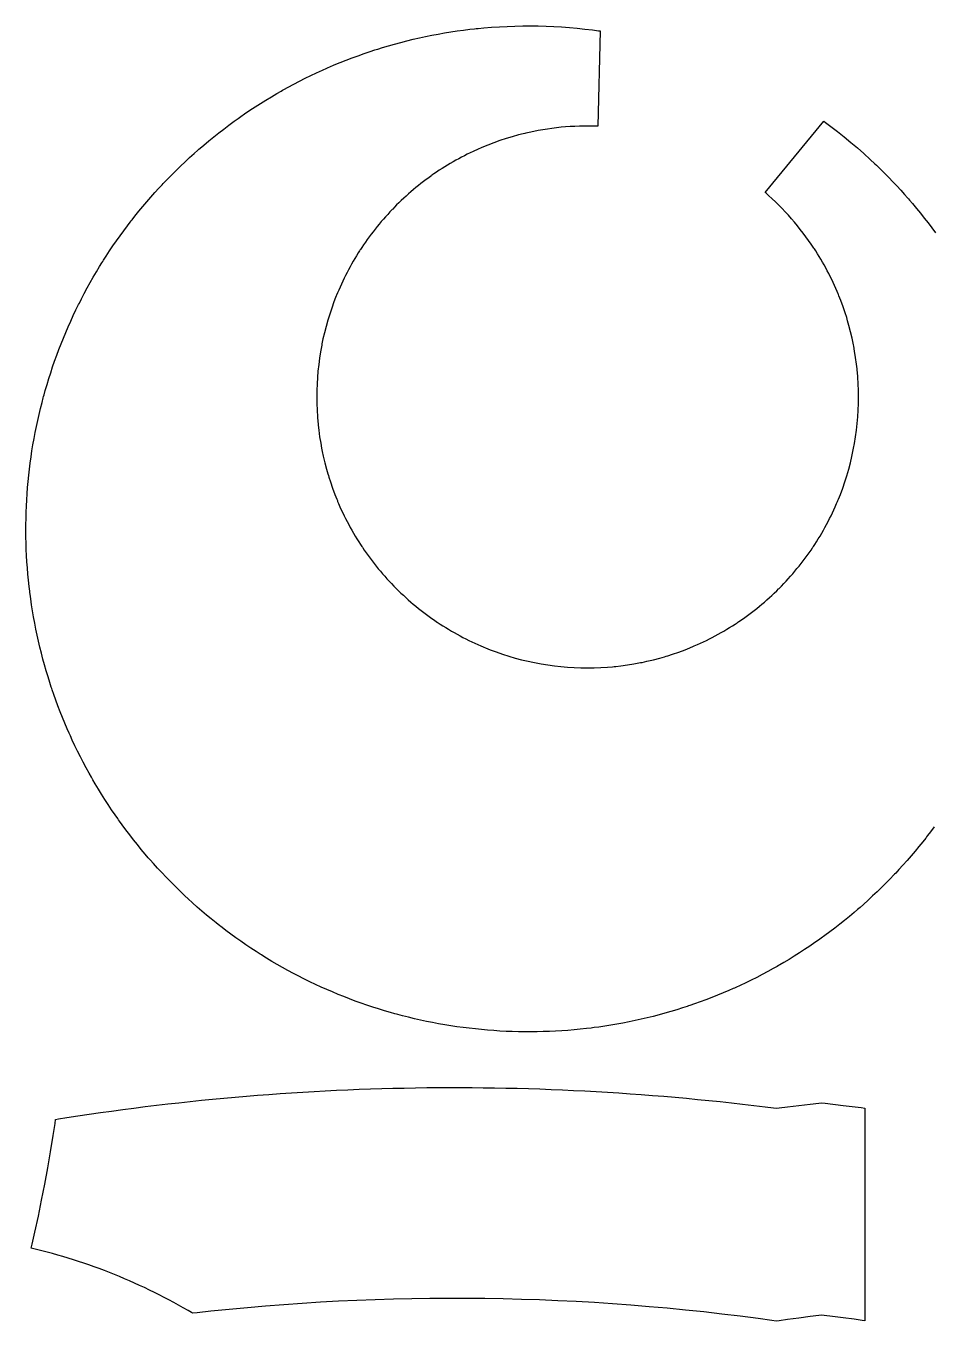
# Model space of a CAD drawing. Extents: x 0 to 1069, y 772 to 1501.
# Drawn here: x 0 to 455, y 851 to 1501 of the extents above; entities that cross this region are included whole.
import ezdxf

# ---------------------------------------------------------------- set-up
doc = ezdxf.new("R2010")
doc.units = 0
doc.header["$MEASUREMENT"] = 0
doc.layers.get('0').update_dxf_attribs({"true_color": 0xffffff})

msp = doc.modelspace()

# ---------------------------------------------------------------- linework, layer by layer
at = {"color": 0}
for p, q in [((194.367, 1494.71), (197.492, 1495.43)), ((197.492, 1495.43), (200.625, 1496.1)), ((200.625, 1496.1), (203.767, 1496.74)), ((203.767, 1496.74), (206.915, 1497.33)), ((206.915, 1497.33), (210.072, 1497.89)), ((210.072, 1497.89), (213.236, 1498.4)), ((213.236, 1498.4), (216.407, 1498.88)), ((216.407, 1498.88), (219.585, 1499.32)), ((219.585, 1499.32), (222.768, 1499.71)), ((222.768, 1499.71), (225.16, 1499.99)), ((225.16, 1499.99), (225.958, 1500.07)), ((225.958, 1500.07), (226.929, 1500.17)), ((226.929, 1500.17), (229.849, 1500.44)), ((229.849, 1500.44), (233.744, 1500.75)), ((233.744, 1500.75), (237.643, 1501.01)), ((237.643, 1501.01), (241.543, 1501.21)), ((241.543, 1501.21), (245.446, 1501.35)), ((245.446, 1501.35), (249.349, 1501.42)), ((249.349, 1501.42), (253.251, 1501.43)), ((253.251, 1501.43), (257.154, 1501.39)), ((257.154, 1501.39), (261.057, 1501.29)), ((261.057, 1501.29), (264.957, 1501.13)), ((264.957, 1501.13), (268.854, 1500.9)), ((268.854, 1500.9), (272.749, 1500.61)), ((272.749, 1500.61), (276.639, 1500.26)), ((276.639, 1500.26), (280.524, 1499.86)), ((280.524, 1499.86), (284.404, 1499.4)), ((284.404, 1499.4), (287.311, 1499.01)), ((288.279, 1498.88), (287.057, 1451.07)), ((287.311, 1499.01), (288.279, 1498.88)), ((169.726, 1487.56), (172.769, 1488.6)), ((172.769, 1488.6), (175.06, 1489.35)), ((175.06, 1489.35), (175.826, 1489.58)), ((175.826, 1489.58), (176.59, 1489.83)), ((176.59, 1489.83), (178.89, 1490.54)), ((178.89, 1490.54), (181.965, 1491.46)), ((181.965, 1491.46), (185.05, 1492.33)), ((185.05, 1492.33), (188.146, 1493.17)), ((188.146, 1493.17), (191.251, 1493.96)), ((191.251, 1493.96), (194.367, 1494.71)), ((154.725, 1481.82), (157.696, 1483.04)), ((157.696, 1483.04), (160.682, 1484.24)), ((160.682, 1484.24), (163.682, 1485.38)), ((163.682, 1485.38), (166.697, 1486.49)), ((166.697, 1486.49), (169.726, 1487.56)), ((140.119, 1475.13), (143.006, 1476.54)), ((143.006, 1476.54), (145.91, 1477.92)), ((145.91, 1477.92), (148.832, 1479.25)), ((148.832, 1479.25), (151.033, 1480.24)), ((151.033, 1480.24), (151.771, 1480.56)), ((151.771, 1480.56), (152.507, 1480.88)), ((152.507, 1480.88), (154.725, 1481.82)), ((128.065, 1468.71), (128.762, 1469.11)), ((128.762, 1469.11), (129.462, 1469.5)), ((129.462, 1469.5), (131.573, 1470.67)), ((131.573, 1470.67), (134.403, 1472.19)), ((134.403, 1472.19), (137.252, 1473.68)), ((137.252, 1473.68), (140.119, 1475.13)), ((115.084, 1460.82), (117.777, 1462.54)), ((117.777, 1462.54), (120.491, 1464.24)), ((120.491, 1464.24), (123.227, 1465.89)), ((123.227, 1465.89), (125.984, 1467.51)), ((125.984, 1467.51), (128.065, 1468.71)), ((107.792, 1455.89), (109.765, 1457.26)), ((109.765, 1457.26), (112.413, 1459.06)), ((112.413, 1459.06), (115.084, 1460.82)), ((96.7853, 1447.72), (99.3368, 1449.69)), ((99.3368, 1449.69), (101.913, 1451.64)), ((101.913, 1451.64), (104.514, 1453.56)), ((104.514, 1453.56), (106.48, 1454.97)), ((106.48, 1454.97), (107.139, 1455.43)), ((107.139, 1455.43), (107.792, 1455.89)), ((261.715, 1449.67), (259.433, 1449.31)), ((264.001, 1449.99), (261.715, 1449.67)), ((266.294, 1450.28), (264.001, 1449.99)), ((268.59, 1450.53), (266.294, 1450.28)), ((270.89, 1450.72), (268.59, 1450.53)), ((273.194, 1450.89), (270.89, 1450.72)), ((275.5, 1451.01), (273.194, 1450.89)), ((277.808, 1451.11), (275.5, 1451.01)), ((280.119, 1451.15), (277.808, 1451.11)), ((282.431, 1451.17), (280.119, 1451.15)), ((284.743, 1451.14), (282.431, 1451.17)), ((286.478, 1451.08), (284.743, 1451.14)), ((287.057, 1451.07), (286.478, 1451.08)), ((371.022, 1417.82), (400.44, 1453.54)), ((400.44, 1453.54), (401.31, 1452.9)), ((401.31, 1452.9), (403.9, 1450.99)), ((403.9, 1450.99), (407.315, 1448.38)), ((89.2824, 1441.61), (91.7578, 1443.68)), ((91.7578, 1443.68), (94.2587, 1445.72)), ((94.2587, 1445.72), (96.7853, 1447.72)), ((237.932, 1443.88), (234.883, 1442.79)), ((241.007, 1444.89), (237.932, 1443.88)), ((244.106, 1445.82), (241.007, 1444.89)), ((247.226, 1446.68), (244.106, 1445.82)), ((249.581, 1447.29), (247.226, 1446.68)), ((250.369, 1447.47), (249.581, 1447.29)), ((250.932, 1447.61), (250.369, 1447.47)), ((252.625, 1447.99), (250.932, 1447.61)), ((254.888, 1448.47), (252.625, 1447.99)), ((257.157, 1448.9), (254.888, 1448.47)), ((259.433, 1449.31), (257.157, 1448.9)), ((407.315, 1448.38), (410.685, 1445.69)), ((410.685, 1445.69), (414.008, 1442.97)), ((82.1867, 1435.36), (84.4972, 1437.44)), ((84.4972, 1437.44), (86.246, 1438.99)), ((86.246, 1438.99), (86.8331, 1439.5)), ((86.8331, 1439.5), (87.4421, 1440.03)), ((87.4421, 1440.03), (89.2824, 1441.61)), ((221.513, 1437.01), (220.067, 1436.28)), ((222.965, 1437.72), (221.513, 1437.01)), ((224.428, 1438.42), (222.965, 1437.72)), ((225.531, 1438.93), (224.428, 1438.42)), ((225.899, 1439.1), (225.531, 1438.93)), ((226.636, 1439.43), (225.899, 1439.1)), ((228.865, 1440.4), (226.636, 1439.43)), ((231.86, 1441.63), (228.865, 1440.4)), ((234.883, 1442.79), (231.86, 1441.63)), ((414.008, 1442.97), (417.285, 1440.18)), ((417.285, 1440.18), (420.514, 1437.35)), ((420.514, 1437.35), (423.694, 1434.44)), ((75.4101, 1428.94), (77.6429, 1431.11)), ((77.6429, 1431.11), (79.9018, 1433.25)), ((79.9018, 1433.25), (82.1867, 1435.36)), ((210.214, 1430.69), (208.844, 1429.83)), ((211.593, 1431.54), (210.214, 1430.69)), ((212.981, 1432.38), (211.593, 1431.54)), ((214.379, 1433.19), (212.981, 1432.38)), ((215.788, 1433.99), (214.379, 1433.19)), ((217.204, 1434.76), (215.788, 1433.99)), ((218.632, 1435.53), (217.204, 1434.76)), ((220.067, 1436.28), (218.632, 1435.53)), ((423.694, 1434.44), (426.049, 1432.25)), ((426.049, 1432.25), (426.825, 1431.5)), ((426.825, 1431.5), (427.353, 1431)), ((427.353, 1431), (428.921, 1429.47)), ((69.4058, 1422.85), (71.0239, 1424.53)), ((71.0239, 1424.53), (73.2036, 1426.75)), ((73.2036, 1426.75), (75.4101, 1428.94)), ((200.84, 1424.29), (199.542, 1423.32)), ((202.151, 1425.26), (200.84, 1424.29)), ((203.142, 1425.97), (202.151, 1425.26)), ((203.474, 1426.21), (203.142, 1425.97)), ((203.804, 1426.44), (203.474, 1426.21)), ((204.801, 1427.14), (203.804, 1426.44)), ((206.139, 1428.06), (204.801, 1427.14)), ((207.486, 1428.96), (206.139, 1428.06)), ((208.844, 1429.83), (207.486, 1428.96)), ((428.921, 1429.47), (430.993, 1427.42)), ((430.993, 1427.42), (433.042, 1425.33)), ((433.042, 1425.33), (435.065, 1423.24)), ((62.6336, 1415.46), (64.6846, 1417.75)), ((64.6846, 1417.75), (66.7638, 1420.04)), ((66.7638, 1420.04), (68.3408, 1421.72)), ((68.3408, 1421.72), (68.871, 1422.29)), ((68.871, 1422.29), (69.4058, 1422.85)), ((192.003, 1417.13), (190.789, 1416.04)), ((193.228, 1418.19), (192.003, 1417.13)), ((194.465, 1419.25), (193.228, 1418.19)), ((195.717, 1420.29), (194.465, 1419.25)), ((196.979, 1421.31), (195.717, 1420.29)), ((198.254, 1422.32), (196.979, 1421.31)), ((199.542, 1423.32), (198.254, 1422.32)), ((371.463, 1417.43), (371.022, 1417.82)), ((372.768, 1416.28), (371.463, 1417.43)), ((435.065, 1423.24), (437.067, 1421.11)), ((437.067, 1421.11), (439.043, 1418.96)), ((439.043, 1418.96), (440.994, 1416.79)), ((56.6524, 1408.39), (58.6174, 1410.76)), ((58.6174, 1410.76), (60.6111, 1413.13)), ((60.6111, 1413.13), (62.6336, 1415.46)), ((186.068, 1411.56), (184.921, 1410.4)), ((187.229, 1412.69), (186.068, 1411.56)), ((188.403, 1413.82), (187.229, 1412.69)), ((189.59, 1414.94), (188.403, 1413.82)), ((190.789, 1416.04), (189.59, 1414.94)), ((374.486, 1414.69), (372.768, 1416.28)), ((376.175, 1413.1), (374.486, 1414.69)), ((377.838, 1411.47), (376.175, 1413.1)), ((379.471, 1409.82), (377.838, 1411.47)), ((440.994, 1416.79), (442.443, 1415.15)), ((442.443, 1415.15), (442.921, 1414.6)), ((442.921, 1414.6), (443.432, 1414.01)), ((443.432, 1414.01), (444.949, 1412.24)), ((444.949, 1412.24), (446.946, 1409.86)), ((52.8103, 1403.57), (53.2831, 1404.18)), ((53.2831, 1404.18), (54.7167, 1405.99)), ((54.7167, 1405.99), (56.6524, 1408.39)), ((179.394, 1404.43), (178.332, 1403.19)), ((180.471, 1405.65), (179.394, 1404.43)), ((181.563, 1406.86), (180.471, 1405.65)), ((182.668, 1408.06), (181.563, 1406.86)), ((183.506, 1408.94), (182.668, 1408.06)), ((183.788, 1409.24), (183.506, 1408.94)), ((184.069, 1409.53), (183.788, 1409.24)), ((184.921, 1410.4), (184.069, 1409.53)), ((381.076, 1408.13), (379.471, 1409.82)), ((382.653, 1406.42), (381.076, 1408.13)), ((384.199, 1404.68), (382.653, 1406.42)), ((385.717, 1402.92), (384.199, 1404.68)), ((446.946, 1409.86), (448.915, 1407.44)), ((448.915, 1407.44), (450.854, 1405.01)), ((450.854, 1405.01), (452.764, 1402.56)), ((47.2469, 1396.11), (49.0704, 1398.63)), ((49.0704, 1398.63), (50.925, 1401.11)), ((50.925, 1401.11), (52.3351, 1402.96)), ((52.3351, 1402.96), (52.8103, 1403.57)), ((174.235, 1398.14), (173.249, 1396.85)), ((175.236, 1399.42), (174.235, 1398.14)), ((176.254, 1400.69), (175.236, 1399.42)), ((177.286, 1401.94), (176.254, 1400.69)), ((178.332, 1403.19), (177.286, 1401.94)), ((387.203, 1401.14), (385.717, 1402.92)), ((388.66, 1399.32), (387.203, 1401.14)), ((390.086, 1397.49), (388.66, 1399.32)), ((452.764, 1402.56), (454.644, 1400.08)), ((454.644, 1400.08), (456.493, 1397.58)), ((41.9642, 1388.47), (43.6936, 1391.04)), ((43.6936, 1391.04), (45.4546, 1393.58)), ((45.4546, 1393.58), (47.2469, 1396.11)), ((169.457, 1391.56), (168.549, 1390.19)), ((170.382, 1392.89), (169.457, 1391.56)), ((171.321, 1394.22), (170.382, 1392.89)), ((172.278, 1395.54), (171.321, 1394.22)), ((173.249, 1396.85), (172.278, 1395.54)), ((391.481, 1395.63), (390.086, 1397.49)), ((392.844, 1393.74), (391.481, 1395.63)), ((394.176, 1391.82), (392.844, 1393.74)), ((395.156, 1390.38), (394.176, 1391.82)), ((39.0132, 1383.92), (40.2665, 1385.88)), ((40.2665, 1385.88), (41.9642, 1388.47)), ((165.092, 1384.71), (164.271, 1383.32)), ((165.929, 1386.1), (165.092, 1384.71)), ((166.785, 1387.47), (165.929, 1386.1)), ((167.436, 1388.5), (166.785, 1387.47)), ((167.656, 1388.84), (167.436, 1388.5)), ((167.876, 1389.18), (167.656, 1388.84)), ((168.549, 1390.19), (167.876, 1389.18)), ((395.476, 1389.89), (395.156, 1390.38)), ((395.703, 1389.54), (395.476, 1389.89)), ((396.374, 1388.51), (395.703, 1389.54)), ((397.256, 1387.12), (396.374, 1388.51)), ((398.119, 1385.72), (397.256, 1387.12)), ((398.965, 1384.31), (398.119, 1385.72)), ((35.3688, 1377.97), (36.9685, 1380.63)), ((36.9685, 1380.63), (38.1888, 1382.6)), ((38.1888, 1382.6), (38.601, 1383.26)), ((38.601, 1383.26), (39.0132, 1383.92)), ((161.908, 1379.08), (161.154, 1377.65)), ((162.678, 1380.5), (161.908, 1379.08)), ((163.467, 1381.92), (162.678, 1380.5)), ((164.271, 1383.32), (163.467, 1381.92)), ((399.794, 1382.89), (398.965, 1384.31)), ((400.607, 1381.47), (399.794, 1382.89)), ((401.401, 1380.03), (400.607, 1381.47)), ((402.179, 1378.58), (401.401, 1380.03)), ((402.938, 1377.12), (402.179, 1378.58)), ((30.769, 1369.9), (32.2689, 1372.61)), ((32.2689, 1372.61), (33.8024, 1375.3)), ((33.8024, 1375.3), (35.3688, 1377.97)), ((158.313, 1371.84), (157.646, 1370.36)), ((158.997, 1373.3), (158.313, 1371.84)), ((159.699, 1374.76), (158.997, 1373.3)), ((160.418, 1376.21), (159.699, 1374.76)), ((161.154, 1377.65), (160.418, 1376.21)), ((403.679, 1375.65), (402.938, 1377.12)), ((404.404, 1374.18), (403.679, 1375.65)), ((405.11, 1372.69), (404.404, 1374.18)), ((405.797, 1371.2), (405.11, 1372.69)), ((27.87, 1364.43), (29.3026, 1367.17)), ((29.3026, 1367.17), (30.769, 1369.9)), ((155.449, 1365.14), (154.578, 1362.88)), ((155.75, 1365.89), (155.449, 1365.14)), ((155.901, 1366.27), (155.75, 1365.89)), ((156.364, 1367.39), (155.901, 1366.27)), ((156.996, 1368.88), (156.364, 1367.39)), ((157.646, 1370.36), (156.996, 1368.88)), ((406.468, 1369.7), (405.797, 1371.2)), ((407.119, 1368.19), (406.468, 1369.7)), ((407.597, 1367.05), (407.119, 1368.19)), ((407.753, 1366.67), (407.597, 1367.05)), ((408.067, 1365.91), (407.753, 1366.67)), ((408.967, 1363.6), (408.067, 1365.91)), ((23.7811, 1356.09), (25.1089, 1358.88)), ((25.1089, 1358.88), (26.1264, 1360.97)), ((26.1264, 1360.97), (26.4713, 1361.66)), ((26.4713, 1361.66), (26.8167, 1362.35)), ((26.8167, 1362.35), (27.87, 1364.43)), ((153.478, 1359.84), (152.453, 1356.77)), ((154.578, 1362.88), (153.478, 1359.84)), ((410.106, 1360.51), (408.967, 1363.6)), ((411.168, 1357.39), (410.106, 1360.51)), ((21.2299, 1350.46), (22.4881, 1353.28)), ((22.4881, 1353.28), (23.7811, 1356.09)), ((151.501, 1353.69), (150.624, 1350.58)), ((152.453, 1356.77), (151.501, 1353.69)), ((411.918, 1355.03), (411.168, 1357.39)), ((412.154, 1354.24), (411.918, 1355.03)), ((412.392, 1353.45), (412.154, 1354.24)), ((413.063, 1351.07), (412.392, 1353.45)), ((18.8186, 1344.77), (20.0067, 1347.62)), ((20.0067, 1347.62), (21.2299, 1350.46)), ((149.821, 1347.45), (149.094, 1344.3)), ((150.624, 1350.58), (149.821, 1347.45)), ((413.893, 1347.88), (413.063, 1351.07)), ((414.646, 1344.68), (413.893, 1347.88)), ((15.4662, 1336.13), (16.5482, 1339.02)), ((16.5482, 1339.02), (17.6657, 1341.9)), ((17.6657, 1341.9), (18.8186, 1344.77)), ((148.288, 1340.33), (147.862, 1337.92)), ((148.443, 1341.13), (148.288, 1340.33)), ((148.596, 1341.92), (148.443, 1341.13)), ((149.094, 1344.3), (148.596, 1341.92)), ((415.161, 1342.26), (414.646, 1344.68)), ((415.319, 1341.45), (415.161, 1342.26)), ((415.478, 1340.64), (415.319, 1341.45)), ((415.912, 1338.22), (415.478, 1340.64)), ((13.4091, 1330.3), (14.4197, 1333.22)), ((14.4197, 1333.22), (15.4662, 1336.13)), ((147.36, 1334.7), (146.933, 1331.47)), ((147.862, 1337.92), (147.36, 1334.7)), ((416.426, 1334.98), (415.912, 1338.22)), ((416.862, 1331.72), (416.426, 1334.98)), ((11.4953, 1324.42), (12.4342, 1327.37)), ((12.4342, 1327.37), (13.4091, 1330.3)), ((146.585, 1328.23), (146.313, 1324.99)), ((146.933, 1331.47), (146.585, 1328.23)), ((417.139, 1329.27), (416.862, 1331.72)), ((417.218, 1328.45), (417.139, 1329.27)), ((417.297, 1327.63), (417.218, 1328.45)), ((417.497, 1325.15), (417.297, 1327.63)), ((9.726, 1318.5), (10.5926, 1321.46)), ((10.5926, 1321.46), (11.4953, 1324.42)), ((146.118, 1321.74), (146.001, 1318.48)), ((146.313, 1324.99), (146.118, 1321.74)), ((417.697, 1321.85), (417.497, 1325.15)), ((417.817, 1318.53), (417.697, 1321.85)), ((8.0971, 1312.51), (8.6915, 1314.76)), ((8.6915, 1314.76), (8.8958, 1315.52)), ((8.8958, 1315.52), (9.0988, 1316.26)), ((9.0988, 1316.26), (9.726, 1318.5)), ((146.001, 1318.48), (145.962, 1316.04)), ((145.962, 1316.04), (145.962, 1315.22)), ((145.962, 1315.22), (145.962, 1314.38)), ((145.962, 1314.38), (146.004, 1311.87)), ((417.815, 1311.87), (417.857, 1314.38)), ((417.857, 1316.05), (417.817, 1318.53)), ((417.857, 1315.22), (417.857, 1316.05)), ((417.857, 1314.38), (417.857, 1315.22)), ((6.6118, 1306.46), (7.3357, 1309.49)), ((7.3357, 1309.49), (8.0971, 1312.51)), ((146.004, 1311.87), (146.126, 1308.52)), ((146.126, 1308.52), (146.331, 1305.18)), ((417.487, 1305.18), (417.692, 1308.52)), ((417.692, 1308.52), (417.815, 1311.87)), ((4.6648, 1297.35), (5.2763, 1300.39)), ((5.2763, 1300.39), (5.9253, 1303.43)), ((5.9253, 1303.43), (6.6118, 1306.46)), ((146.331, 1305.18), (146.535, 1302.67)), ((146.535, 1302.67), (146.617, 1301.84)), ((146.617, 1301.84), (146.697, 1301.01)), ((146.697, 1301.01), (146.981, 1298.53)), ((416.832, 1298.52), (417.2, 1301.85)), ((417.2, 1301.85), (417.487, 1305.18)), ((3.5545, 1291.24), (4.0909, 1294.3)), ((4.0909, 1294.3), (4.6648, 1297.35)), ((146.981, 1298.53), (147.426, 1295.24)), ((147.426, 1295.24), (147.953, 1291.96)), ((415.85, 1291.9), (416.381, 1295.2)), ((416.381, 1295.2), (416.832, 1298.52)), ((2.5944, 1285.11), (3.0556, 1288.18)), ((3.0556, 1288.18), (3.5545, 1291.24)), ((147.953, 1291.96), (148.397, 1289.51)), ((148.397, 1289.51), (148.558, 1288.69)), ((148.558, 1288.69), (148.721, 1287.88)), ((148.721, 1287.88), (149.249, 1285.43)), ((414.549, 1285.35), (415.075, 1287.79)), ((415.075, 1287.79), (415.236, 1288.6)), ((415.236, 1288.6), (415.4, 1289.43)), ((415.4, 1289.43), (415.85, 1291.9)), ((1.7849, 1278.96), (2.1708, 1282.04)), ((2.1708, 1282.04), (2.5944, 1285.11)), ((149.249, 1285.43), (150.018, 1282.19)), ((150.018, 1282.19), (150.868, 1278.96)), ((412.932, 1278.9), (413.779, 1282.12)), ((413.779, 1282.12), (414.549, 1285.35)), ((1.126, 1272.8), (1.4366, 1275.88)), ((1.4366, 1275.88), (1.7849, 1278.96)), ((150.868, 1278.96), (151.556, 1276.56)), ((151.556, 1276.56), (151.797, 1275.76)), ((151.797, 1275.76), (152.04, 1274.96)), ((152.04, 1274.96), (152.807, 1272.58)), ((411, 1272.55), (412.006, 1275.71)), ((412.006, 1275.71), (412.932, 1278.9)), ((0.6181, 1266.62), (0.8531, 1269.71)), ((0.8531, 1269.71), (1.126, 1272.8)), ((152.807, 1272.58), (153.894, 1269.43)), ((153.894, 1269.43), (155.058, 1266.3)), ((408.757, 1266.29), (409.918, 1269.41)), ((409.918, 1269.41), (411, 1272.55)), ((0.2612, 1260.43), (0.4207, 1263.52)), ((0.4207, 1263.52), (0.6181, 1266.62)), ((155.058, 1266.3), (155.981, 1263.98)), ((155.981, 1263.98), (156.3, 1263.21)), ((156.3, 1263.21), (156.46, 1262.82)), ((156.46, 1262.82), (156.949, 1261.67)), ((156.949, 1261.67), (157.615, 1260.15)), ((406.204, 1260.15), (406.871, 1261.67)), ((406.871, 1261.67), (407.36, 1262.82)), ((407.36, 1262.82), (407.519, 1263.21)), ((407.519, 1263.21), (407.838, 1263.98)), ((407.838, 1263.98), (408.757, 1266.29)), ((0.0556, 1254.23), (0.1395, 1257.33)), ((0.1395, 1257.33), (0.2612, 1260.43)), ((157.615, 1260.15), (158.3, 1258.63)), ((158.3, 1258.63), (159.004, 1257.13)), ((159.004, 1257.13), (159.726, 1255.63)), ((159.726, 1255.63), (160.467, 1254.14)), ((403.353, 1254.14), (404.093, 1255.63)), ((404.093, 1255.63), (404.815, 1257.13)), ((404.815, 1257.13), (405.519, 1258.63)), ((405.519, 1258.63), (406.204, 1260.15)), ((0.0015, 1248.03), (0.0096, 1251.13)), ((0.0313, 1244.93), (0.0015, 1248.03)), ((0.0096, 1251.13), (0.0556, 1254.23)), ((160.467, 1254.14), (161.225, 1252.66)), ((161.225, 1252.66), (162.001, 1251.19)), ((162.001, 1251.19), (162.796, 1249.73)), ((162.796, 1249.73), (163.608, 1248.28)), ((163.608, 1248.28), (164.439, 1246.84)), ((399.381, 1246.84), (400.211, 1248.28)), ((400.211, 1248.28), (401.024, 1249.73)), ((401.024, 1249.73), (401.818, 1251.19)), ((401.818, 1251.19), (402.594, 1252.66)), ((402.594, 1252.66), (403.353, 1254.14)), ((0.0991, 1241.82), (0.0313, 1244.93)), ((0.2048, 1238.72), (0.0991, 1241.82)), ((164.439, 1246.84), (165.286, 1245.4)), ((165.286, 1245.4), (166.151, 1243.98)), ((166.151, 1243.98), (167.035, 1242.57)), ((167.035, 1242.57), (167.935, 1241.18)), ((395.885, 1241.18), (396.785, 1242.57)), ((396.785, 1242.57), (397.668, 1243.98)), ((397.668, 1243.98), (398.533, 1245.41)), ((398.533, 1245.41), (399.381, 1246.84)), ((0.3485, 1235.62), (0.2048, 1238.72)), ((0.5302, 1232.52), (0.3485, 1235.62)), ((167.935, 1241.18), (168.621, 1240.13)), ((168.621, 1240.13), (168.853, 1239.79)), ((168.853, 1239.79), (168.853, 1239.79)), ((168.853, 1239.79), (169.086, 1239.44)), ((169.086, 1239.44), (169.794, 1238.4)), ((169.794, 1238.4), (170.754, 1237.02)), ((170.754, 1237.02), (171.729, 1235.66)), ((171.729, 1235.66), (172.719, 1234.31)), ((391.107, 1234.32), (392.096, 1235.67)), ((392.096, 1235.67), (393.069, 1237.03)), ((393.069, 1237.03), (394.026, 1238.4)), ((394.026, 1238.4), (394.733, 1239.44)), ((394.733, 1239.44), (394.967, 1239.79)), ((394.967, 1239.79), (395.199, 1240.13)), ((395.199, 1240.13), (395.885, 1241.18)), ((0.7499, 1229.42), (0.5302, 1232.52)), ((1.0078, 1226.32), (0.7499, 1229.42)), ((172.719, 1234.31), (173.726, 1232.97)), ((173.726, 1232.97), (174.75, 1231.64)), ((174.75, 1231.64), (175.789, 1230.33)), ((175.789, 1230.33), (176.843, 1229.03)), ((176.843, 1229.03), (177.913, 1227.75)), ((385.917, 1227.76), (386.987, 1229.05)), ((386.987, 1229.05), (388.04, 1230.34)), ((388.04, 1230.34), (389.079, 1231.66)), ((389.079, 1231.66), (390.101, 1232.98)), ((390.101, 1232.98), (391.107, 1234.32)), ((1.3037, 1223.23), (1.0078, 1226.32)), ((1.6378, 1220.13), (1.3037, 1223.23)), ((177.913, 1227.75), (178.997, 1226.48)), ((178.997, 1226.48), (180.097, 1225.22)), ((180.097, 1225.22), (181.212, 1223.97)), ((181.212, 1223.97), (182.342, 1222.74)), ((182.342, 1222.74), (183.487, 1221.52)), ((380.336, 1221.53), (381.483, 1222.75)), ((381.483, 1222.75), (382.615, 1223.98)), ((382.615, 1223.98), (383.731, 1225.23)), ((383.731, 1225.23), (384.832, 1226.49)), ((384.832, 1226.49), (385.917, 1227.76)), ((1.9121, 1217.82), (1.6378, 1220.13)), ((2.0099, 1217.04), (1.9121, 1217.82)), ((2.107, 1216.27), (2.0099, 1217.04)), ((2.4173, 1213.98), (2.107, 1216.27)), ((183.487, 1221.52), (184.647, 1220.32)), ((184.647, 1220.32), (185.821, 1219.13)), ((185.821, 1219.13), (187.01, 1217.96)), ((187.01, 1217.96), (188.212, 1216.8)), ((188.212, 1216.8), (189.429, 1215.66)), ((189.429, 1215.66), (190.66, 1214.52)), ((373.151, 1214.52), (374.383, 1215.65)), ((374.383, 1215.65), (375.603, 1216.8)), ((375.603, 1216.8), (376.807, 1217.96)), ((376.807, 1217.96), (377.703, 1218.84)), ((377.703, 1218.84), (377.999, 1219.13)), ((377.999, 1219.13), (378.294, 1219.43)), ((378.294, 1219.43), (379.175, 1220.32)), ((379.175, 1220.32), (380.336, 1221.53)), ((2.8623, 1210.92), (2.4173, 1213.98)), ((3.3448, 1207.86), (2.8623, 1210.92)), ((190.66, 1214.52), (191.904, 1213.41)), ((191.904, 1213.41), (193.163, 1212.31)), ((193.163, 1212.31), (194.435, 1211.23)), ((194.435, 1211.23), (195.721, 1210.16)), ((195.721, 1210.16), (197.019, 1209.1)), ((197.019, 1209.1), (198.331, 1208.06)), ((365.476, 1208.05), (366.787, 1209.09)), ((366.787, 1209.09), (368.086, 1210.15)), ((368.086, 1210.15), (369.372, 1211.22)), ((369.372, 1211.22), (370.644, 1212.3)), ((370.644, 1212.3), (371.904, 1213.4)), ((371.904, 1213.4), (373.151, 1214.52)), ((3.8646, 1204.82), (3.3448, 1207.86)), ((4.4218, 1201.77), (3.8646, 1204.82)), ((198.331, 1208.06), (199.657, 1207.04)), ((199.657, 1207.04), (200.994, 1206.03)), ((200.994, 1206.03), (202.346, 1205.04)), ((202.346, 1205.04), (203.708, 1204.07)), ((203.708, 1204.07), (205.085, 1203.11)), ((205.085, 1203.11), (206.125, 1202.4)), ((357.693, 1202.4), (358.732, 1203.11)), ((358.732, 1203.11), (360.104, 1204.06)), ((360.104, 1204.06), (361.467, 1205.04)), ((361.467, 1205.04), (362.815, 1206.03)), ((362.815, 1206.03), (364.151, 1207.03)), ((364.151, 1207.03), (365.476, 1208.05)), ((5.0163, 1198.74), (4.4218, 1201.77)), ((5.6479, 1195.72), (5.0163, 1198.74)), ((206.125, 1202.4), (206.474, 1202.17)), ((206.474, 1202.17), (206.819, 1201.93)), ((206.819, 1201.93), (207.862, 1201.25)), ((207.862, 1201.25), (209.261, 1200.35)), ((209.261, 1200.35), (210.672, 1199.47)), ((210.672, 1199.47), (212.092, 1198.6)), ((212.092, 1198.6), (213.524, 1197.75)), ((213.524, 1197.75), (214.964, 1196.92)), ((214.964, 1196.92), (216.415, 1196.11)), ((216.415, 1196.11), (217.876, 1195.32)), ((345.943, 1195.32), (347.404, 1196.11)), ((347.404, 1196.11), (348.856, 1196.92)), ((348.856, 1196.92), (350.296, 1197.75)), ((350.296, 1197.75), (351.728, 1198.6)), ((351.728, 1198.6), (353.147, 1199.47)), ((353.147, 1199.47), (354.558, 1200.35)), ((354.558, 1200.35), (355.957, 1201.25)), ((355.957, 1201.25), (357, 1201.93)), ((357, 1201.93), (357.346, 1202.17)), ((357.346, 1202.17), (357.693, 1202.4)), ((6.3166, 1192.7), (5.6479, 1195.72)), ((7.0223, 1189.69), (6.3166, 1192.7)), ((7.7649, 1186.69), (7.0223, 1189.69)), ((217.876, 1195.32), (219.346, 1194.54)), ((219.346, 1194.54), (220.826, 1193.78)), ((220.826, 1193.78), (222.315, 1193.04)), ((222.315, 1193.04), (223.814, 1192.32)), ((223.814, 1192.32), (225.321, 1191.61)), ((225.321, 1191.61), (226.836, 1190.93)), ((226.836, 1190.93), (228.361, 1190.26)), ((228.361, 1190.26), (229.511, 1189.77)), ((229.511, 1189.77), (229.894, 1189.61)), ((229.894, 1189.61), (230.662, 1189.3)), ((333.154, 1189.29), (333.925, 1189.61)), ((333.925, 1189.61), (334.308, 1189.77)), ((334.308, 1189.77), (335.458, 1190.26)), ((335.458, 1190.26), (336.982, 1190.93)), ((336.982, 1190.93), (338.499, 1191.62)), ((338.499, 1191.62), (340.006, 1192.32)), ((340.006, 1192.32), (341.504, 1193.04)), ((341.504, 1193.04), (342.993, 1193.78)), ((342.993, 1193.78), (344.474, 1194.54)), ((344.474, 1194.54), (345.943, 1195.32)), ((8.5444, 1183.7), (7.7649, 1186.69)), ((9.3607, 1180.72), (8.5444, 1183.7)), ((230.662, 1189.3), (232.981, 1188.38)), ((232.981, 1188.38), (236.094, 1187.22)), ((236.094, 1187.22), (239.236, 1186.13)), ((239.236, 1186.13), (242.401, 1185.13)), ((242.401, 1185.13), (245.592, 1184.2)), ((245.592, 1184.2), (248.804, 1183.35)), ((248.804, 1183.35), (252.037, 1182.58)), ((311.7, 1182.56), (314.944, 1183.33)), ((314.944, 1183.33), (318.168, 1184.18)), ((318.168, 1184.18), (320.572, 1184.87)), ((320.572, 1184.87), (321.371, 1185.11)), ((321.371, 1185.11), (322.168, 1185.35)), ((322.168, 1185.35), (324.55, 1186.12)), ((324.55, 1186.12), (327.703, 1187.21)), ((327.703, 1187.21), (330.829, 1188.37)), ((330.829, 1188.37), (333.154, 1189.29)), ((10.2137, 1177.75), (9.3607, 1180.72)), ((11.1033, 1174.79), (10.2137, 1177.75)), ((252.037, 1182.58), (254.475, 1182.06)), ((254.475, 1182.06), (255.29, 1181.9)), ((255.29, 1181.9), (256.112, 1181.73)), ((256.112, 1181.73), (258.585, 1181.28)), ((258.585, 1181.28), (261.892, 1180.75)), ((261.892, 1180.75), (265.208, 1180.3)), ((265.208, 1180.3), (268.536, 1179.93)), ((268.536, 1179.93), (271.871, 1179.65)), ((271.871, 1179.65), (275.213, 1179.44)), ((275.213, 1179.44), (278.56, 1179.32)), ((278.56, 1179.32), (281.072, 1179.28)), ((281.072, 1179.28), (281.91, 1179.28)), ((281.91, 1179.28), (282.747, 1179.28)), ((282.747, 1179.28), (285.261, 1179.32)), ((285.261, 1179.32), (288.611, 1179.44)), ((288.611, 1179.44), (291.956, 1179.64)), ((291.956, 1179.64), (294.461, 1179.85)), ((294.461, 1179.85), (295.296, 1179.93)), ((295.296, 1179.93), (296.122, 1180.01)), ((296.122, 1180.01), (298.599, 1180.29)), ((298.599, 1180.29), (301.89, 1180.74)), ((301.89, 1180.74), (305.171, 1181.27)), ((305.171, 1181.27), (307.624, 1181.71)), ((307.624, 1181.71), (308.439, 1181.87)), ((308.439, 1181.87), (309.256, 1182.03)), ((309.256, 1182.03), (311.7, 1182.56)), ((12.0295, 1171.84), (11.1033, 1174.79)), ((12.7469, 1169.63), (12.0295, 1171.84)), ((12.9921, 1168.9), (12.7469, 1169.63)), ((13.2376, 1168.17), (12.9921, 1168.9)), ((13.9925, 1165.97), (13.2376, 1168.17)), ((15.0289, 1163.05), (13.9925, 1165.97)), ((16.1013, 1160.14), (15.0289, 1163.05)), ((17.2094, 1157.25), (16.1013, 1160.14)), ((18.3533, 1154.37), (17.2094, 1157.25)), ((19.5328, 1151.51), (18.3533, 1154.37)), ((20.7475, 1148.66), (19.5328, 1151.51)), ((21.6808, 1146.53), (20.7475, 1148.66)), ((21.9976, 1145.82), (21.6808, 1146.53)), ((22.3147, 1145.12), (21.9976, 1145.82)), ((23.2833, 1143), (22.3147, 1145.12)), ((24.6035, 1140.2), (23.2833, 1143)), ((25.9582, 1137.41), (24.6035, 1140.2)), ((27.3472, 1134.64), (25.9582, 1137.41)), ((28.7703, 1131.89), (27.3472, 1134.64)), ((30.2274, 1129.15), (28.7703, 1131.89)), ((31.7182, 1126.44), (30.2274, 1129.15)), ((32.8575, 1124.41), (31.7182, 1126.44)), ((33.2428, 1123.74), (32.8575, 1124.41)), ((33.6263, 1123.07), (33.2428, 1123.74)), ((34.7931, 1121.07), (33.6263, 1123.07)), ((36.3757, 1118.42), (34.7931, 1121.07)), ((37.9906, 1115.79), (36.3757, 1118.42)), ((39.6375, 1113.19), (37.9906, 1115.79)), ((41.3163, 1110.6), (39.6375, 1113.19)), ((43.0267, 1108.03), (41.3163, 1110.6)), ((44.7685, 1105.49), (43.0267, 1108.03)), ((46.0944, 1103.59), (44.7685, 1105.49)), ((46.5417, 1102.96), (46.0944, 1103.59)), ((46.9925, 1102.33), (46.5417, 1102.96)), ((48.3608, 1100.44), (46.9925, 1102.33)), ((50.2106, 1097.94), (48.3608, 1100.44)), ((455.783, 1099.4), (453.929, 1096.91)), ((52.0903, 1095.46), (50.2106, 1097.94)), ((53.9999, 1093), (52.0903, 1095.46)), ((55.9392, 1090.57), (53.9999, 1093)), ((450.138, 1092.03), (448.201, 1089.63)), ((451.571, 1093.84), (450.138, 1092.03)), ((452.044, 1094.45), (451.571, 1093.84)), ((452.519, 1095.06), (452.044, 1094.45)), ((453.929, 1096.91), (452.519, 1095.06)), ((57.9079, 1088.16), (55.9392, 1090.57)), ((59.906, 1085.78), (57.9079, 1088.16)), ((61.4226, 1084), (59.906, 1085.78)), ((446.237, 1087.25), (444.243, 1084.89)), ((448.201, 1089.63), (446.237, 1087.25)), ((61.9331, 1083.42), (61.4226, 1084)), ((62.4433, 1082.83), (61.9331, 1083.42)), ((63.9886, 1081.08), (62.4433, 1082.83)), ((66.0722, 1078.77), (63.9886, 1081.08)), ((440.169, 1080.26), (438.09, 1077.98)), ((442.221, 1082.57), (440.169, 1080.26)), ((444.243, 1084.89), (442.221, 1082.57)), ((68.1835, 1076.48), (66.0722, 1078.77)), ((70.3224, 1074.23), (68.1835, 1076.48)), ((72.4885, 1071.99), (70.3224, 1074.23)), ((433.831, 1073.48), (431.65, 1071.26)), ((435.449, 1075.17), (433.831, 1073.48)), ((435.983, 1075.73), (435.449, 1075.17)), ((436.514, 1076.29), (435.983, 1075.73)), ((438.09, 1077.98), (436.514, 1076.29)), ((74.6815, 1069.79), (72.4885, 1071.99)), ((76.9015, 1067.61), (74.6815, 1069.79)), ((78.5832, 1065.99), (76.9015, 1067.61)), ((427.211, 1066.9), (424.953, 1064.77)), ((429.444, 1069.07), (427.211, 1066.9)), ((431.65, 1071.26), (429.444, 1069.07)), ((79.1481, 1065.45), (78.5832, 1065.99)), ((79.7081, 1064.92), (79.1481, 1065.45)), ((81.4013, 1063.35), (79.7081, 1064.92)), ((83.68, 1061.27), (81.4013, 1063.35)), ((85.9838, 1059.22), (83.68, 1061.27)), ((420.357, 1060.57), (418.608, 1059.02)), ((422.668, 1062.65), (420.357, 1060.57)), ((424.953, 1064.77), (422.668, 1062.65)), ((88.3124, 1057.19), (85.9838, 1059.22)), ((90.6656, 1055.2), (88.3124, 1057.19)), ((93.0432, 1053.23), (90.6656, 1055.2)), ((95.4449, 1051.3), (93.0432, 1053.23)), ((413.275, 1054.49), (410.867, 1052.52)), ((415.661, 1056.49), (413.275, 1054.49)), ((417.435, 1058), (415.661, 1056.49)), ((418.021, 1058.52), (417.435, 1058)), ((418.608, 1059.02), (418.021, 1058.52)), ((97.2611, 1049.87), (95.4449, 1051.3)), ((97.8704, 1049.39), (97.2611, 1049.87)), ((98.4825, 1048.92), (97.8704, 1049.39)), ((100.331, 1047.51), (98.4825, 1048.92)), ((102.814, 1045.65), (100.331, 1047.51)), ((403.5, 1046.79), (400.999, 1044.94)), ((405.979, 1048.67), (403.5, 1046.79)), ((408.435, 1050.58), (405.979, 1048.67)), ((410.867, 1052.52), (408.435, 1050.58)), ((105.32, 1043.83), (102.814, 1045.65)), ((107.848, 1042.04), (105.32, 1043.83)), ((110.397, 1040.27), (107.848, 1042.04)), ((112.969, 1038.55), (110.397, 1040.27)), ((395.949, 1041.35), (393.403, 1039.61)), ((397.846, 1042.68), (395.949, 1041.35)), ((398.474, 1043.12), (397.846, 1042.68)), ((399.107, 1043.57), (398.474, 1043.12)), ((400.999, 1044.94), (399.107, 1043.57)), ((115.562, 1036.85), (112.969, 1038.55)), ((117.52, 1035.6), (115.562, 1036.85)), ((118.176, 1035.18), (117.52, 1035.6)), ((118.832, 1034.77), (118.176, 1035.18)), ((120.809, 1033.55), (118.832, 1034.77)), ((123.462, 1031.95), (120.809, 1033.55)), ((385.642, 1034.57), (383.014, 1032.96)), ((388.249, 1036.22), (385.642, 1034.57)), ((390.836, 1037.9), (388.249, 1036.22)), ((393.403, 1039.61), (390.836, 1037.9)), ((126.134, 1030.38), (123.462, 1031.95)), ((128.825, 1028.85), (126.134, 1030.38)), ((131.536, 1027.35), (128.825, 1028.85)), ((134.264, 1025.88), (131.536, 1027.35)), ((375, 1028.3), (372.283, 1026.81)), ((377.026, 1029.44), (375, 1028.3)), ((377.699, 1029.82), (377.026, 1029.44)), ((378.368, 1030.21), (377.699, 1029.82)), ((380.365, 1031.38), (378.368, 1030.21)), ((383.014, 1032.96), (380.365, 1031.38)), ((137.011, 1024.45), (134.264, 1025.88)), ((139.082, 1023.4), (137.011, 1024.45)), ((139.775, 1023.05), (139.082, 1023.4)), ((140.467, 1022.71), (139.775, 1023.05)), ((142.553, 1021.69), (140.467, 1022.71)), ((145.344, 1020.36), (142.553, 1021.69)), ((361.237, 1021.19), (358.433, 1019.87)), ((364.025, 1022.54), (361.237, 1021.19)), ((366.794, 1023.93), (364.025, 1022.54)), ((369.547, 1025.35), (366.794, 1023.93)), ((372.283, 1026.81), (369.547, 1025.35)), ((148.153, 1019.07), (145.344, 1020.36)), ((150.976, 1017.81), (148.153, 1019.07)), ((153.815, 1016.59), (150.976, 1017.81)), ((156.668, 1015.4), (153.815, 1016.59)), ((159.535, 1014.25), (156.668, 1015.4)), ((162.415, 1013.13), (159.535, 1014.25)), ((347.064, 1014.93), (344.186, 1013.79)), ((349.929, 1016.12), (347.064, 1014.93)), ((352.778, 1017.33), (349.929, 1016.12)), ((354.907, 1018.26), (352.778, 1017.33)), ((355.612, 1018.58), (354.907, 1018.26)), ((356.319, 1018.9), (355.612, 1018.58)), ((358.433, 1019.87), (356.319, 1018.9)), ((165.31, 1012.05), (162.415, 1013.13)), ((168.217, 1011), (165.31, 1012.05)), ((171.138, 1009.99), (168.217, 1011)), ((174.071, 1009.02), (171.138, 1009.99)), ((177.015, 1008.08), (174.071, 1009.02)), ((179.972, 1007.18), (177.015, 1008.08)), ((326.646, 1007.68), (323.685, 1006.8)), ((329.596, 1008.61), (326.646, 1007.68)), ((331.803, 1009.33), (329.596, 1008.61)), ((332.536, 1009.57), (331.803, 1009.33)), ((333.271, 1009.82), (332.536, 1009.57)), ((335.468, 1010.57), (333.271, 1009.82)), ((338.388, 1011.61), (335.468, 1010.57)), ((341.293, 1012.68), (338.388, 1011.61)), ((344.186, 1013.79), (341.293, 1012.68)), ((182.94, 1006.31), (179.972, 1007.18)), ((185.175, 1005.68), (182.94, 1006.31)), ((185.921, 1005.48), (185.175, 1005.68)), ((186.672, 1005.27), (185.921, 1005.48)), ((188.931, 1004.68), (186.672, 1005.27)), ((191.947, 1003.92), (188.931, 1004.68)), ((194.972, 1003.19), (191.947, 1003.92)), ((198.004, 1002.51), (194.972, 1003.19)), ((201.043, 1001.86), (198.004, 1002.51)), ((204.087, 1001.25), (201.043, 1001.86)), ((207.139, 1000.67), (204.087, 1001.25)), ((302.693, 1001.6), (299.661, 1001)), ((305.718, 1002.23), (302.693, 1001.6)), ((308.735, 1002.9), (305.718, 1002.23)), ((311.743, 1003.6), (308.735, 1002.9)), ((314.743, 1004.35), (311.743, 1003.6)), ((317.733, 1005.13), (314.743, 1004.35)), ((320.714, 1005.94), (317.733, 1005.13)), ((323.685, 1006.8), (320.714, 1005.94)), ((210.196, 1000.14), (207.139, 1000.67)), ((213.258, 999.637), (210.196, 1000.14)), ((216.326, 999.176), (213.258, 999.637)), ((219.399, 998.753), (216.326, 999.176)), ((222.475, 998.367), (219.399, 998.753)), ((225.556, 998.018), (222.475, 998.367)), ((228.64, 997.708), (225.556, 998.018)), ((231.728, 997.435), (228.64, 997.708)), ((234.819, 997.2), (231.728, 997.435)), ((237.912, 997.003), (234.819, 997.2)), ((241.008, 996.843), (237.912, 997.003)), ((244.106, 996.721), (241.008, 996.843)), ((247.204, 996.637), (244.106, 996.721)), ((250.306, 996.592), (247.204, 996.637)), ((253.407, 996.583), (250.306, 996.592)), ((256.508, 996.614), (253.407, 996.583)), ((259.611, 996.681), (256.508, 996.614)), ((262.713, 996.786), (259.611, 996.681)), ((265.814, 996.931), (262.713, 996.786)), ((268.915, 997.113), (265.814, 996.931)), ((272.014, 997.332), (268.915, 997.113)), ((275.112, 997.59), (272.014, 997.332)), ((278.208, 997.886), (275.112, 997.59)), ((281.303, 998.219), (278.208, 997.886)), ((283.621, 998.494), (281.303, 998.219)), ((284.393, 998.592), (283.621, 998.494)), ((285.161, 998.689), (284.393, 998.592)), ((287.46, 998.999), (285.161, 998.689)), ((290.519, 999.444), (287.46, 998.999)), ((293.574, 999.926), (290.519, 999.444)), ((296.621, 1000.45), (293.574, 999.926)), ((299.661, 1001), (296.621, 1000.45)), ((195.561, 968.501), (201.228, 968.576)), ((201.228, 968.576), (206.894, 968.625)), ((206.894, 968.625), (212.561, 968.649)), ((212.561, 968.649), (218.228, 968.646)), ((218.228, 968.646), (223.896, 968.619)), ((223.896, 968.619), (229.563, 968.567)), ((229.563, 968.567), (235.231, 968.488)), ((82.4271, 961.649), (88.0693, 962.233)), ((88.0693, 962.233), (93.7136, 962.793)), ((93.7136, 962.793), (99.3599, 963.326)), ((99.3599, 963.326), (105.008, 963.835)), ((105.008, 963.835), (110.658, 964.318)), ((110.658, 964.318), (116.309, 964.775)), ((116.309, 964.775), (121.962, 965.208)), ((121.962, 965.208), (127.617, 965.614)), ((127.617, 965.614), (133.273, 965.994)), ((133.273, 965.994), (138.931, 966.35)), ((138.931, 966.35), (144.589, 966.681)), ((144.589, 966.681), (150.25, 966.985)), ((150.25, 966.985), (155.911, 967.264)), ((155.911, 967.264), (161.572, 967.517)), ((161.572, 967.517), (167.235, 967.744)), ((167.235, 967.744), (172.899, 967.947)), ((172.899, 967.947), (178.564, 968.124)), ((178.564, 968.124), (184.229, 968.275)), ((184.229, 968.275), (189.894, 968.401)), ((189.894, 968.401), (195.561, 968.501)), ((235.231, 968.488), (240.897, 968.383)), ((240.897, 968.383), (246.564, 968.254)), ((246.564, 968.254), (252.229, 968.099)), ((252.229, 968.099), (257.896, 967.918)), ((257.896, 967.918), (263.561, 967.711)), ((263.561, 967.711), (269.225, 967.479)), ((269.225, 967.479), (274.889, 967.222)), ((274.889, 967.222), (280.551, 966.939)), ((280.551, 966.939), (286.214, 966.631)), ((286.214, 966.631), (291.875, 966.297)), ((291.875, 966.297), (297.535, 965.938)), ((297.535, 965.938), (303.194, 965.551)), ((303.194, 965.551), (308.851, 965.142)), ((308.851, 965.142), (314.508, 964.704)), ((314.508, 964.704), (320.162, 964.243)), ((320.162, 964.243), (325.817, 963.756)), ((325.817, 963.756), (331.468, 963.243)), ((331.468, 963.243), (337.118, 962.704)), ((337.118, 962.704), (342.767, 962.14)), ((342.767, 962.14), (348.412, 961.55)), ((31.7528, 955.235), (37.3728, 956.05)), ((37.3728, 956.05), (42.9956, 956.839)), ((42.9956, 956.839), (48.6211, 957.601)), ((48.6211, 957.601), (54.2493, 958.34)), ((54.2493, 958.34), (59.8801, 959.053)), ((59.8801, 959.053), (65.5133, 959.74)), ((65.5133, 959.74), (71.149, 960.401)), ((71.149, 960.401), (76.7869, 961.038)), ((76.7869, 961.038), (82.4271, 961.649)), ((348.412, 961.55), (354.057, 960.935)), ((354.057, 960.935), (359.7, 960.294)), ((359.7, 960.294), (365.34, 959.628)), ((365.34, 959.628), (370.978, 958.936)), ((370.978, 958.936), (375.206, 958.4)), ((375.206, 958.4), (376.614, 958.218)), ((376.614, 958.218), (378.029, 958.401)), ((378.029, 958.401), (382.279, 958.939)), ((382.279, 958.939), (387.946, 959.635)), ((387.946, 959.635), (393.617, 960.304)), ((393.617, 960.304), (397.872, 960.79)), ((397.872, 960.79), (399.292, 960.949)), ((399.292, 960.949), (401.104, 960.747)), ((401.104, 960.747), (410.162, 959.692)), ((410.162, 959.692), (419.214, 958.574)), ((419.214, 958.574), (421.024, 958.34)), ((421.024, 958.34), (421.024, 851.557)), ((13.6757, 944.504), (14.6124, 950.603)), ((14.6124, 950.603), (14.9104, 952.637)), ((14.9104, 952.637), (16.3128, 952.864)), ((16.3128, 952.864), (20.5215, 953.529)), ((20.5215, 953.529), (26.1357, 954.394)), ((26.1357, 954.394), (31.7528, 955.235)), ((12.3573, 936.385), (13.6757, 944.504)), ((10.9552, 928.279), (12.3573, 936.385)), ((9.4697, 920.189), (10.9552, 928.279)), ((7.9008, 912.115), (9.4697, 920.189)), ((6.2486, 904.057), (7.9008, 912.115)), ((4.5134, 896.015), (6.2486, 904.057)), ((3.16, 889.996), (4.5134, 896.015)), ((2.6951, 887.992), (3.16, 889.996)), ((3.3637, 887.836), (2.6951, 887.992)), ((5.3666, 887.356), (3.3637, 887.836)), ((8.0309, 886.693), (5.3666, 887.356)), ((10.6877, 886.004), (8.0309, 886.693)), ((13.3371, 885.292), (10.6877, 886.004)), ((15.9787, 884.553), (13.3371, 885.292)), ((18.6125, 883.789), (15.9787, 884.553)), ((21.2381, 883), (18.6125, 883.789)), ((23.8556, 882.186), (21.2381, 883)), ((26.4646, 881.347), (23.8556, 882.186)), ((29.065, 880.483), (26.4646, 881.347)), ((31.6565, 879.594), (29.065, 880.483)), ((34.2392, 878.682), (31.6565, 879.594)), ((36.8128, 877.743), (34.2392, 878.682)), ((39.3769, 876.781), (36.8128, 877.743)), ((41.9317, 875.794), (39.3769, 876.781)), ((44.4767, 874.782), (41.9317, 875.794)), ((47.0119, 873.746), (44.4767, 874.782)), ((49.5372, 872.686), (47.0119, 873.746)), ((52.0522, 871.601), (49.5372, 872.686)), ((54.5569, 870.493), (52.0522, 871.601)), ((57.051, 869.36), (54.5569, 870.493)), ((59.5344, 868.203), (57.051, 869.36)), ((62.0069, 867.021), (59.5344, 868.203)), ((64.4683, 865.817), (62.0069, 867.021)), ((66.9186, 864.588), (64.4683, 865.817)), ((69.3574, 863.335), (66.9186, 864.588)), ((71.7846, 862.06), (69.3574, 863.335)), ((74.1999, 860.76), (71.7846, 862.06)), ((76.6035, 859.436), (74.1999, 860.76)), ((78.9947, 858.089), (76.6035, 859.436)), ((81.3738, 856.719), (78.9947, 858.089)), ((111.157, 858.137), (102.013, 857.274)), ((120.306, 858.928), (111.157, 858.137)), ((129.459, 859.646), (120.306, 858.928)), ((138.616, 860.292), (129.459, 859.646)), ((147.776, 860.864), (138.616, 860.292)), ((156.94, 861.363), (147.776, 860.864)), ((166.106, 861.787), (156.94, 861.363)), ((175.274, 862.14), (166.106, 861.787)), ((184.444, 862.419), (175.274, 862.14)), ((193.615, 862.626), (184.444, 862.419)), ((202.786, 862.76), (193.615, 862.626)), ((211.958, 862.821), (202.786, 862.76)), ((221.131, 862.808), (211.958, 862.821)), ((230.301, 862.722), (221.131, 862.808)), ((239.472, 862.564), (230.301, 862.722)), ((248.642, 862.332), (239.472, 862.564)), ((257.808, 862.026), (248.642, 862.332)), ((266.974, 861.649), (257.808, 862.026)), ((276.135, 861.199), (266.974, 861.649)), ((285.294, 860.675), (276.135, 861.199)), ((294.45, 860.078), (285.294, 860.675)), ((303.601, 859.408), (294.45, 860.078)), ((312.747, 858.665), (303.601, 859.408)), ((321.89, 857.85), (312.747, 858.665)), ((83.1503, 855.676), (81.3738, 856.719)), ((83.7403, 855.325), (83.1503, 855.676)), ((86.0226, 855.588), (83.7403, 855.325)), ((92.8738, 856.336), (86.0226, 855.588)), ((102.013, 857.274), (92.8738, 856.336)), ((331.026, 856.961), (321.89, 857.85)), ((340.157, 856), (331.026, 856.961)), ((349.282, 854.965), (340.157, 856)), ((358.4, 853.858), (349.282, 854.965)), ((367.511, 852.678), (358.4, 853.858)), ((374.339, 851.746), (367.511, 852.678)), ((376.614, 851.424), (374.339, 851.746)), ((378.029, 851.625), (376.614, 851.424)), ((382.278, 852.213), (378.029, 851.625)), ((387.946, 852.972), (382.278, 852.213)), ((393.617, 853.706), (387.946, 852.972)), ((397.872, 854.236), (393.617, 853.706)), ((399.292, 854.408), (397.872, 854.236)), ((400.651, 854.243), (399.292, 854.408)), ((404.729, 853.735), (400.651, 854.243)), ((410.164, 853.035), (404.729, 853.735)), ((415.596, 852.31), (410.164, 853.035)), ((419.667, 851.749), (415.596, 852.31)), ((421.024, 851.557), (419.667, 851.749))]:
    msp.add_line(p, q, dxfattribs=at)

doc.saveas('drawing.dxf')
